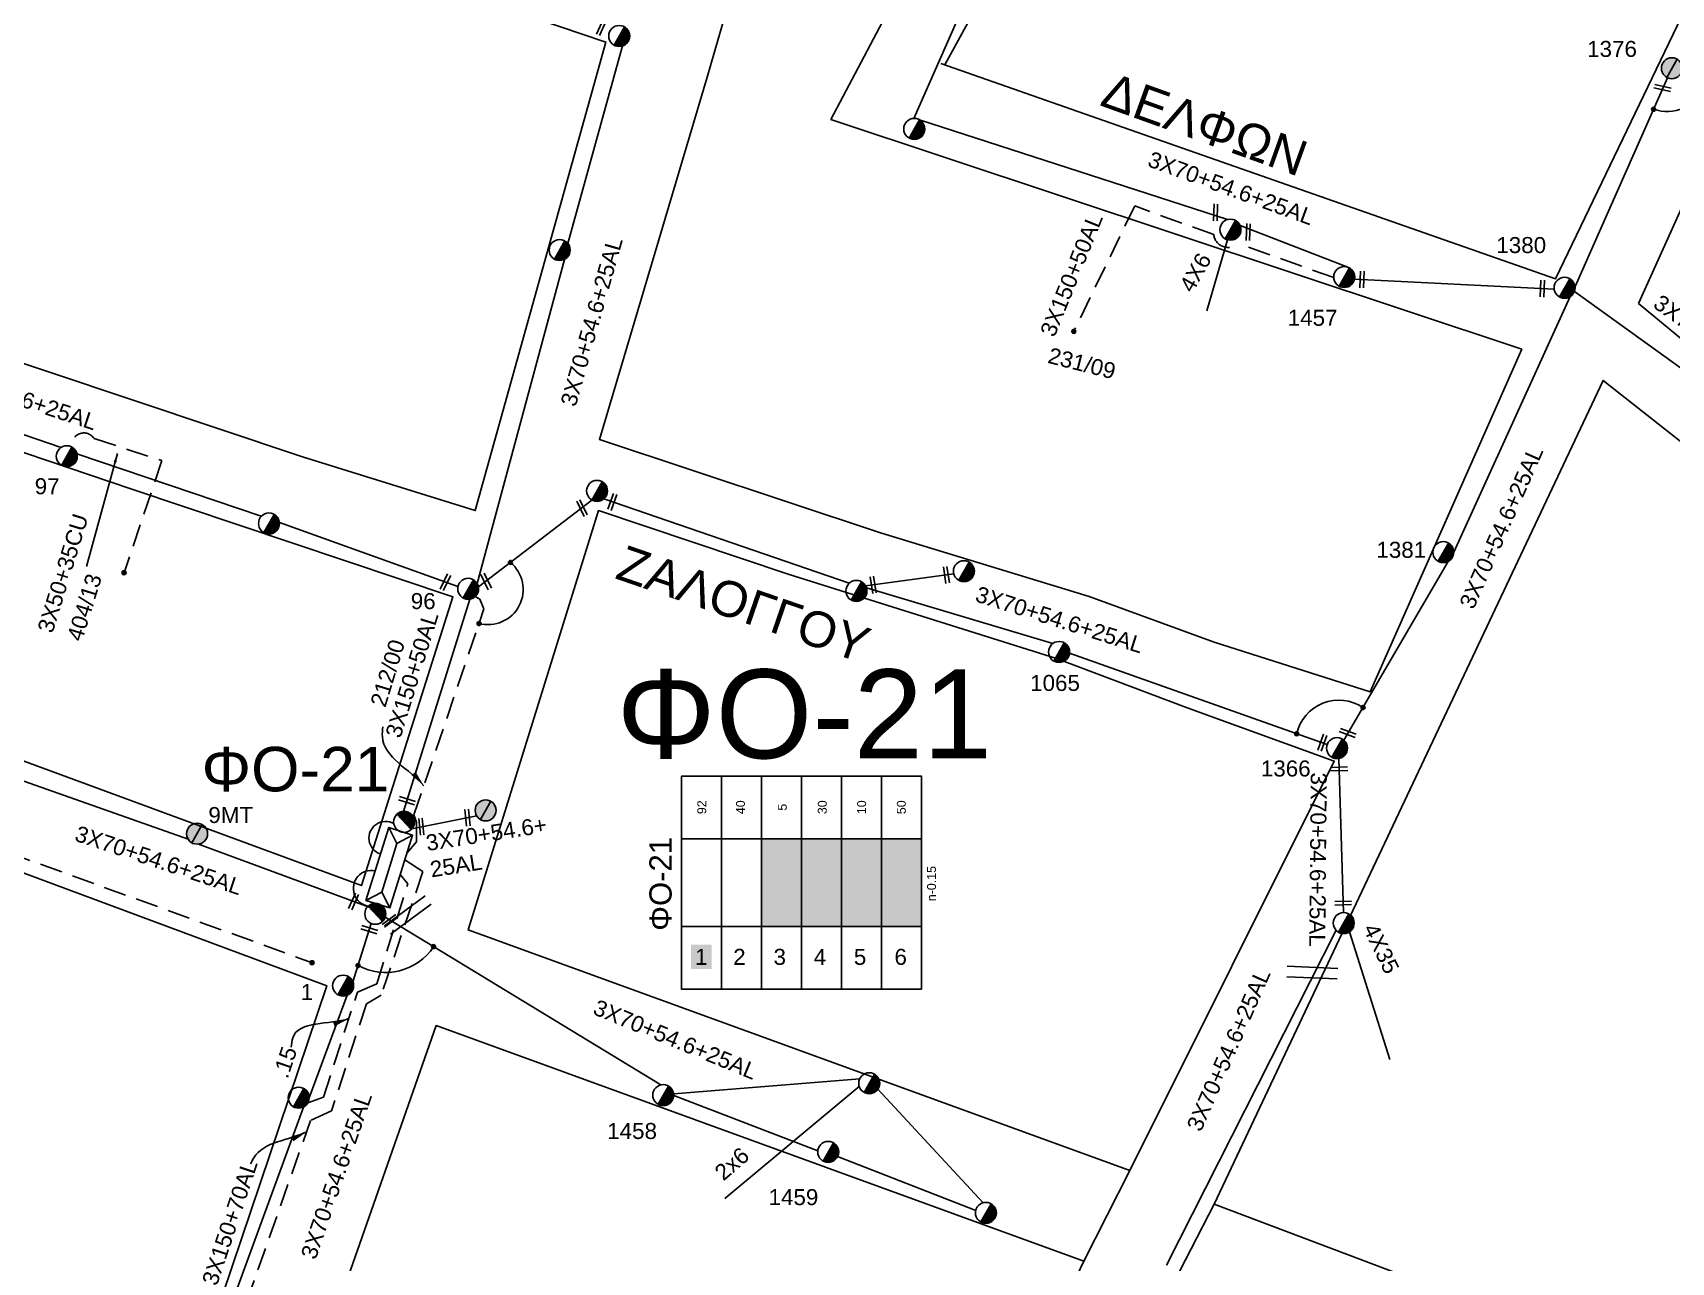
# Model space of a CAD drawing. Header units: millimetres. Extents: x 5016 to 7282, y 2879 to 3911.
# Drawn here: x 5852.1 to 6036.2, y 3365.6 to 3503.7 of the extents above; entities that cross this region are included whole.
import ezdxf
from ezdxf.enums import TextEntityAlignment as Align

# ---------------------------------------------------------------- set-up
doc = ezdxf.new("R2010")
doc.units = ezdxf.units.MM
doc.linetypes.add('DASHED', pattern=[19.05, 12.7, -6.35])
for name, color, linetype in [('Άγνωστα', 7, 'Continuous'), ('Ασφαλειοκιβώτια Χ.Τ 6 αναχωρήσεων', 7, 'Continuous'), ('Ασφαλειοκιβώτια Χ.Τ 9 αναχωρήσεων', 7, 'Continuous'), ('Γέφυρες Εναέριου Δικτύου', 7, 'Continuous'), ('Επιγραφές - Σχήματα', 7, 'Continuous'), ('Καλώδια ΧΤ   3x150+50AL', 7, 'DASHED'), ('Καλώδια ΧΤ   3x95+50CU', 7, 'DASHED'), ('Μηχανική τομή', 7, 'Continuous'), ('Στύλος Ξύλινος', 7, 'Continuous'), ('Στύλος Ξύλινος @ 1', 7, 'Continuous'), ('Στύλος ΦΜ', 7, 'Continuous'), ('Στύλος ΦΜ @ 1', 7, 'Continuous'), ('Συνδέσεις', 7, 'Continuous'), ('Συνεστραμμένα ΧΤ   3x70+54.6+25 AL', 7, 'SYN_LINE'), ('Τομή', 7, 'Continuous'), ('Υποσταθμός εναέριος 2 στύλων', 7, 'Continuous'), ('Υποσταθμός πόλεως', 7, 'Continuous'), ('Υπόβαθρο ΔΕΗ', 7, 'Continuous'), ('Υπόγεια Καλώδια Δικτύου ΧΤ   .15', 7, 'DASHED'), ('Υπόγεια καλώδια Δικτύου ΧΤ και Παρ. ΧΤ - 3X150+70 AL', 7, 'DASHED'), ('Υπόγεια καλώδια Παροχών ΧΤ   .15', 7, 'DASHED'), ('Υπόγεια καλώδια Παροχών ΧΤ   4x6', 7, 'DASHED')]:
    doc.layers.add(name, color=color, linetype=linetype)
doc.styles.get("Standard").update_dxf_attribs({"font": 'ARIAL.TTF'})
doc.linetypes.add('SYN_LINE', pattern='A,0.5,-0.0001,["/\\/\\/\\/",Standard,S=0.1,R=0,X=0,Y=-0.05],-0.25', length=0.7501)
doc.dimstyles.new('ISO-25', dxfattribs={"dimtxt": 2.5, "dimasz": 1.8, "dimexe": 1.25, "dimexo": 0.625, "dimtad": 1, "dimtxsty": 'Standard', "dimcen": 1.8, "dimadec": 0, "dimazin": 0, "dimtfac": 1, "dimtmove": 0, "dimatfit": 3, "dimfxl": 1.25, "dimarcsym": 0})

# ---------------------------------------------------------------- blocks, each defined once
blk = doc.blocks.new('ΥΠΑΡΧΩΝ ΤΣΙΜΕΝΤΕΝΙΟΣ ΣΤΥΛΟΣ')
at = {"layer": 'Στύλος ΦΜ'}
blk.add_hatch(color=7, dxfattribs=at).paths.add_polyline_path([(-1.29, -2.28, 0.574793), (2.62, 0, 0.268822), (1.3, 2.27)])
at = {"layer": 'Στύλος ΦΜ', "color": 7}
blk.add_line((-1.29, -2.28), (1.3, 2.27), dxfattribs=at)
blk.add_circle((0, 0), 2.62, dxfattribs=at)
at = {"layer": 'Στύλος ΦΜ', "flags": 4}
for tag, p in [('ΑΡΙΘΜΟΣ', (-4.68, 8.05)), ('ΤΥΠΟΣ', (-4.91, 3.03))]:
    blk.add_attdef(tag, p, '', height=4, dxfattribs=at)
blk = doc.blocks.new('ΥΠΑΡΧΩΝ ΞΥΛΙΝΟΣ ΣΤΥΛΟΣ')
at = {"layer": 'Στύλος Ξύλινος'}
h = blk.add_hatch(color=7, dxfattribs=at)
h.paths.add_polyline_path([(-2.62, 0, 0.270008), (-1.29, -2.28), (1.3, 2.27, 0.576266)])
h.paths.add_polyline_path([(-1.29, -2.28, 0.574793), (2.62, 0, 0.268822), (1.3, 2.27)])
at = {"layer": 'Στύλος Ξύλινος', "color": 7}
blk.add_line((-1.29, -2.28), (1.3, 2.27), dxfattribs=at)
blk.add_circle((0, 0), 2.62, dxfattribs=at)
at = {"layer": 'Στύλος Ξύλινος', "flags": 4}
for tag, p in [('ΑΡΙΘΜΟΣ', (-4.91, 8.6)), ('ΤΥΠΟΣ', (-4.85, 3.39))]:
    blk.add_attdef(tag, p, '', height=4, dxfattribs=at)
blk = doc.blocks.new('ΥΠΟΣΤΑΘΜΟΣ ΕΝΑΕΡΙΟΣ ΕΠΙ 2 ΣΤΥΛΩΝ')
at = {"layer": 'Υποσταθμός εναέριος 2 στύλων', "linetype": 'Continuous'}
for points in [[(-11.97, -2.11, 0.574793), (-8.45, -0.07, 0.268822), (-9.64, 1.98)], [(9.68, -2.15, 0.574793), (13.19, -0.1, 0.268822), (12.01, 1.95)]]:
    blk.add_hatch(color=256, dxfattribs=at).paths.add_polyline_path(points)
for p, q in [((-11.97, -2.11), (-9.64, 1.98)), ((9.68, -2.15), (12.01, 1.95))]:
    blk.add_line(p, q, dxfattribs=at)
for centre in [(-10.81, -0.07), (10.84, -0.1)]:
    blk.add_circle(centre, 2.36, dxfattribs=at)
at = {"layer": 'Υποσταθμός πόλεως', "linetype": 'Continuous', "ltscale": 40}
blk.add_lwpolyline([(-8.57, 2.82), (8.57, 2.82), (8.57, -2.82), (-8.57, -2.82)], close=True, dxfattribs=at)
for points in [[(-5.75, 0), (-8.57, 2.82)], [(-8.57, -2.82), (-5.75, 0)], [(-5.75, 0), (5.75, 0)], [(5.75, 0), (8.57, 2.82)], [(8.57, -2.82), (5.75, 0)]]:
    blk.add_lwpolyline(points, dxfattribs=at)
at = {"layer": 'Υποσταθμός εναέριος 2 στύλων', "ltscale": 40, "flags": 1}
for tag, p in [('ΜΕΤΑΣΧΗΜΑΤΙΣΜΟΣ', (14.09, 2.51)), ('ΙΣΧΥΣ', (14.07, -0.28)), ('ΑΡΙΘΜΟΣ', (14.19, -3))]:
    blk.add_attdef(tag, p, '', height=1.8, dxfattribs=at)
blk = doc.blocks.new('ΑΣΦΑΛΕΙΟΚΙΒΩΤΙΟ ΥΠΟΣΤΑΘΜΟΥ 6 ΑΝΑΧΩΡΗΣΕΩΝ')
at = {"layer": 'Ασφαλειοκιβώτια Χ.Τ 6 αναχωρήσεων', "ltscale": 40}
for p, q in [((-23.91, 27), (23.91, 27)), ((-9.83, 27), (-9.83, -27)), ((9.83, 27), (9.83, -27)), ((-23.91, 18), (23.91, 18)), ((-23.91, 9), (23.91, 9)), ((-23.91, 0), (23.91, 0)), ((-23.91, -9), (23.91, -9)), ((-23.91, -18), (23.91, -18))]:
    blk.add_line(p, q, dxfattribs=at)
at = {"layer": 'Ασφαλειοκιβώτια Χ.Τ 6 αναχωρήσεων'}
blk.add_lwpolyline([(-23.91, -27), (23.91, -27), (23.91, 27), (-23.91, 27)], close=True, dxfattribs=at)
for s, p in [('1', (-18.47, 23.92)), ('2', (-18.47, 15.35)), ('3', (-18.47, 6.28)), ('4', (-18.47, -2.75)), ('5', (-18.47, -11.76)), ('6', (-18.47, -20.89))]:
    blk.add_text(s, height=3.6, rotation=270, dxfattribs=at).set_placement(p)
at = {"layer": 'Ασφαλειοκιβώτια Χ.Τ 6 αναχωρήσεων', "ltscale": 40}
for tag, height, p in [('ΟΝΟΜΑ', 5, (-0.27, 31.68)), ('ΚΕΙΜΕΝΟ 1', 2, (16.95, 22.41)), ('ΚΕΙΜΕΝΟ 2', 2, (16.95, 13.71)), ('ΚΕΙΜΕΝΟ 3', 2, (16.95, 4.31)), ('ΚΕΙΜΕΝΟ 4', 2, (16.95, -4.67)), ('ΚΕΙΜΕΝΟ 5', 2, (16.95, -13.51)), ('ΚΕΙΜΕΝΟ 6', 2, (16.95, -22.43)), ('ΣΧ', 2, (-0.21, -29.21))]:
    blk.add_attdef(tag, text='', height=height, dxfattribs=at).set_placement(p, align=Align.MIDDLE_CENTER)
blk = doc.blocks.new('ΜΗΧΑΝΙΚΗ ΤΟΜΗ')
at = {"layer": 'Μηχανική τομή', "ltscale": 40}
for p, q in [((-1.89, 0.78), (1.89, 0.78)), ((1.89, 0), (-1.89, 0))]:
    blk.add_line(p, q, dxfattribs=at)
blk = doc.blocks.new('ΤΟΜΗ')
at = {"layer": 'Τομή', "ltscale": 40}
for p, q in [((-5.68, 0), (5.68, 0)), ((5.68, -2.33), (-5.68, -2.33))]:
    blk.add_line(p, q, dxfattribs=at)
blk = doc.blocks.new('_ΣΥΝΔΕΣΗ')
at = {"layer": 'Συνδέσεις', "linetype": 'SYN_LINE', "ltscale": 40}
blk.add_hatch(color=256, dxfattribs=at).paths.add_polyline_path([(0.5, -0.01, 1), (-0.5, -0.01, 1)])
at = {"layer": 'Συνδέσεις'}
blk.add_circle((0, -0.01), 0.5, dxfattribs=at)

msp = doc.modelspace()

# ---------------------------------------------------------------- hatches: boundary and pattern name
at = {"layer": 'Ασφαλειοκιβώτια Χ.Τ 9 αναχωρήσεων', "lineweight": -3}
for color, points in [(30, [(5933.98, 3403.31), (5938.48, 3403.31), (5938.48, 3413.14), (5933.98, 3413.14)]), (6, [(5938.48, 3403.31), (5942.98, 3403.31), (5942.98, 3413.14), (5938.48, 3413.14)]), (1, [(5942.98, 3403.31), (5947.48, 3403.31), (5947.48, 3413.14), (5942.98, 3413.14)]), (85, [(5947.48, 3403.31), (5951.98, 3403.31), (5951.98, 3413.14), (5947.48, 3413.14)]), (5, [(5926.07, 3398.54), (5928.37, 3398.54), (5928.37, 3401.25), (5926.07, 3401.25)])]:
    msp.add_hatch(color=color, dxfattribs=at).paths.add_polyline_path(points)

# ---------------------------------------------------------------- linework, layer by layer
at = {"layer": 'Άγνωστα', "color": 30, "linetype": 'SYN_LINE', "lineweight": -3, "ltscale": 20}
msp.add_lwpolyline([(6000.04, 3402.7), (6004.59, 3388.35)], dxfattribs=at)
at = {"layer": 'Άγνωστα', "color": 5, "linetype": 'SYN_LINE', "lineweight": -3, "ltscale": 20}
msp.add_lwpolyline([(5944.97, 3385.33), (5929.88, 3372.74)], dxfattribs=at)
at = {"layer": 'Γέφυρες Εναέριου Δικτύου', "lineweight": -3}
for centre, radius, start, end in [((6035.73, 3499.52), 4.64, 250.8961, 59.0517), ((5903.26, 3441.17), 3.95, 255.1103, 50.468), ((5998.86, 3423.86), 4.87, 56.277, 166.9814), ((5891.74, 3404.62), 6.48, 241.6503, 326.5534)]:
    msp.add_arc(centre, radius, start, end, dxfattribs=at)
at = {"layer": 'Καλώδια ΧΤ   3x150+50AL', "color": 30, "lineweight": -3, "ltscale": 0.2}
msp.add_lwpolyline([(5998.28, 3476.21), (5987.53, 3480.06, -0.623081), (5984.79, 3481.04), (5975.92, 3484.26), (5969.13, 3470.29)], format="xyb", dxfattribs=at)
msp.add_lwpolyline([(5894.15, 3411.54), (5895.23, 3412.82), (5895.22, 3415.02), (5894.94, 3415.85), (5902.8, 3438.98), (5902.33, 3440.08), (5901.83, 3440.38)], dxfattribs=at)
at = {"layer": 'Καλώδια ΧΤ   3x95+50CU', "color": 85, "lineweight": -3, "ltscale": 0.2}
msp.add_lwpolyline([(5856.51, 3457.16, -0.815709), (5859.01, 3458.13), (5866.62, 3455.66), (5862.37, 3443.05)], format="xyb", dxfattribs=at)
at = {"layer": 'Συνεστραμμένα ΧΤ   3x70+54.6+25 AL', "color": 30, "lineweight": -3, "ltscale": 20}
for points in [[(5964.79, 3525.09), (5951.09, 3494.09)], [(6025.39, 3475.22), (6035.77, 3498.67)], [(5951.73, 3493.94), (5986.35, 3482.73)], [(6000.61, 3476.04), (6023.05, 3474.91)], [(6011.77, 3445.37), (6024.86, 3474.08)], [(6025.32, 3474.64), (6051.27, 3455.97)], [(5914.93, 3451.22), (5902.19, 3441.47)], [(5943.84, 3441.88), (5916.26, 3451.34)], [(5999.42, 3424.23), (6011.14, 3444.33)], [(5966.71, 3435.09), (5945.77, 3441.35)], [(5997.54, 3423.75), (5968.59, 3434.01)], [(5999.38, 3404.87), (5998.87, 3422.19)]]:
    msp.add_lwpolyline(points, dxfattribs=at)
at = {"layer": 'Συνεστραμμένα ΧΤ   3x70+54.6+25 AL', "color": 85, "lineweight": -3, "ltscale": 20}
for points in [[(5912.24, 3480.04), (5918.37, 3502.24)], [(5902.04, 3441.85), (5911.84, 3478.25)], [(5832.08, 3465.07), (5855.3, 3457.14)], [(5857.08, 3456.41), (5877.79, 3449.4)], [(5879.82, 3448.71), (5899.88, 3441.5)], [(5893.77, 3416.24), (5901.2, 3440.08)]]:
    msp.add_lwpolyline(points, dxfattribs=at)
at = {"layer": 'Συνεστραμμένα ΧΤ   3x70+54.6+25 AL', "color": 30, "lineweight": -3, "ltscale": 10}
for points in [[(5987.76, 3482.06), (5999.85, 3477.39)], [(5945.68, 3441.58), (5955.6, 3442.92)]]:
    msp.add_lwpolyline(points, dxfattribs=at)
at = {"layer": 'Συνεστραμμένα ΧΤ   3x70+54.6+25 AL', "color": 1, "lineweight": -3, "ltscale": 20}
for points in [[(5869.57, 3413.12), (5845.45, 3421.61)], [(5889.89, 3405.49), (5870.72, 3412.57)]]:
    msp.add_lwpolyline(points, dxfattribs=at)
at = {"layer": 'Συνεστραμμένα ΧΤ   3x70+54.6+25 AL', "color": 85, "lineweight": -3, "ltscale": 5}
msp.add_lwpolyline([(5894.71, 3414.29), (5901.99, 3415.73)], dxfattribs=at)
at = {"layer": 'Συνεστραμμένα ΧΤ   3x70+54.6+25 AL', "color": 5, "lineweight": -3, "ltscale": 20}
for points in [[(5891.71, 3404.36), (5922.68, 3385.5)], [(5883.17, 3384.07), (5887.44, 3395.58)], [(5945.02, 3386.19), (5924.12, 3384.51)], [(5924.13, 3384.33), (5940.3, 3378.11)], [(5958.9, 3372.27), (5947.06, 3385.02)], [(5871.14, 3351.88), (5882.52, 3383.01)], [(5942.52, 3377.45), (5958.05, 3371.38)]]:
    msp.add_lwpolyline(points, dxfattribs=at)
at = {"layer": 'Συνεστραμμένα ΧΤ   3x70+54.6+25 AL', "color": 5, "lineweight": -3, "ltscale": 5}
msp.add_lwpolyline([(5888.08, 3397.07), (5890.13, 3403.65)], dxfattribs=at)
at = {"layer": 'Συνεστραμμένα ΧΤ   3x70+54.6+25 AL', "color": 62, "lineweight": -3, "ltscale": 20}
msp.add_lwpolyline([(5979.5, 3365.24), (5998.54, 3402.88)], dxfattribs=at)
at = {"layer": 'Συνεστραμμένα ΧΤ   3x70+54.6+25 AL', "color": 85, "lineweight": -3, "ltscale": 20}
msp.add_arc((5891.75, 3413.24), 1.87, 60.6607, 252.1912, dxfattribs=at)
at = {"layer": 'Συνεστραμμένα ΧΤ   3x70+54.6+25 AL', "color": 1, "lineweight": -3, "ltscale": 20}
msp.add_arc((5890.15, 3407.59), 2.02, 77.5743, 259.681, dxfattribs=at)
at = {"layer": 'Υπόβαθρο ΔΕΗ', "lineweight": -3}
msp.add_line((6032.53, 3473.31), (6092.62, 3423.59), dxfattribs=at)
for points in [[(5941.78, 3493.98), (5990.66, 3586.42), (5967.8, 3600.97)], [(5954.13, 3500.28), (6023.2, 3476.08), (6037.34, 3505.51), (6055.77, 3544.68), (5999.06, 3581.44), (5954.59, 3500.12)], [(5711.7, 3471.64), (5779.76, 3447.33), (5809.83, 3436.53), (5841.75, 3425.32), (5889.03, 3407.91), (5899.31, 3440.36), (5863.14, 3452.49), (5827.69, 3464.48), (5783.55, 3479.35), (5771.33, 3483.5), (5773.94, 3491.91), (5810.61, 3480.05), (5844.23, 3468.83), (5882.41, 3456.08), (5901.82, 3450.04), (5916.5, 3502.67), (5916.5, 3502.67), (5827.67, 3532.74), (5800.11, 3541.77), (5772.39, 3552.18), (5745.34, 3563.55), (5727.99, 3569.6)], [(5939, 3537.21), (5927.87, 3498.75), (5915.78, 3458.04), (5947.36, 3447.53), (5970.79, 3440.37), (5984.85, 3435.24), (6002.39, 3429.69), (6019.4, 3468.17), (5941.78, 3493.98)], [(6032.53, 3473.31), (6032.53, 3473.31), (6047.07, 3505.51)], [(6035.72, 3244.7), (6012.77, 3254.44), (6002.13, 3258.85), (6002.13, 3258.85), (5969.53, 3272.49), (5943.2, 3283.71), (5979.67, 3362.06), (5984.84, 3372.09), (6028.57, 3464.67), (6028.57, 3464.67), (6088.96, 3417.06), (6088.96, 3417.06), (6050.46, 3347.3), (5984.84, 3372.09)], [(5950.91, 3325.14), (5970.22, 3365.7), (5975.37, 3375.89), (5998.33, 3421.87), (5981.91, 3427.82), (5967.14, 3433.4), (5936.99, 3442.91), (5915.69, 3450.03), (5901.02, 3402.92), (5901.02, 3402.92)], [(5975.37, 3375.89), (5901.02, 3402.92)], [(5897.43, 3392.18), (5897.43, 3392.18), (5884.17, 3354.33), (5900.94, 3348.73), (5914.9, 3343.35), (5927.18, 3338.21), (5939.14, 3332.34), (5950.91, 3325.14)], [(5897.43, 3392.18), (5970.22, 3365.7)]]:
    msp.add_lwpolyline(points, dxfattribs=at)
msp.add_lwpolyline([(5821.7, 3420.22), (5885.14, 3396.65), (5858.52, 3317.68), (5796.23, 3342.01), (5741.81, 3361.44), (5708.74, 3373.51), (5682.71, 3381.79), (5657.3, 3388.73), (5639.81, 3392.87), (5634.14, 3394.22), (5640.18, 3424.11), (5645.03, 3456.49), (5647.05, 3483.13), (5660.26, 3478.47), (5703.58, 3462.34), (5759.79, 3442.54)], close=True, dxfattribs=at)
at = {"layer": 'Υπόγεια Καλώδια Δικτύου ΧΤ   .15', "color": 5, "lineweight": -3, "ltscale": 0.2}
msp.add_lwpolyline([(5883.02, 3383.51), (5884.77, 3384.13), (5888.58, 3395.92), (5890.75, 3396.88), (5894.24, 3408.09), (5893.4, 3409.13)], dxfattribs=at)
at = {"layer": 'Υπόγεια καλώδια Δικτύου ΧΤ και Παρ. ΧΤ - 3X150+70 AL', "color": 6, "lineweight": -3, "ltscale": 0.2}
msp.add_lwpolyline([(5893.92, 3410.8), (5895.95, 3409.5), (5891.26, 3395.59), (5889.6, 3394.63), (5885.69, 3382.6), (5883.33, 3381.5), (5872.77, 3351.68), (5872.17, 3351.06)], dxfattribs=at)
at = {"layer": 'Υπόγεια καλώδια Παροχών ΧΤ   .15', "color": 27, "lineweight": -3, "ltscale": 0.2}
msp.add_lwpolyline([(5642.5, 3453.91), (5643.94, 3469.67), (5645.1, 3470.8), (5646.24, 3484.27), (5651.65, 3482.35), (5738.92, 3451.25), (5803.83, 3427.86), (5845.82, 3412.9), (5883.49, 3399.24)], dxfattribs=at)
at = {"layer": 'Υπόγεια καλώδια Παροχών ΧΤ   4x6', "color": 30, "linetype": 'SYN_LINE', "lineweight": -3, "ltscale": 10}
msp.add_line((5986.67, 3481.6), (5984.04, 3472.49), dxfattribs=at)

# ---------------------------------------------------------------- block references
at = {"layer": 'Ασφαλειοκιβώτια Χ.Τ 9 αναχωρήσεων', "lineweight": -3, "xscale": 0.5, "yscale": 0.5, "zscale": 0.5, "rotation": 90}
msp.add_blockref('ΑΣΦΑΛΕΙΟΚΙΒΩΤΙΟ ΥΠΟΣΤΑΘΜΟΥ 6 ΑΝΑΧΩΡΗΣΕΩΝ', (5938.48, 3408.23), dxfattribs=at).add_auto_attribs({'ΟΝΟΜΑ': 'ΦΟ-21', 'ΣΧ': 'n-0.15', 'ΚΕΙΜΕΝΟ 2': '40', 'ΚΕΙΜΕΝΟ 1': '92', 'ΚΕΙΜΕΝΟ 3': '5', 'ΚΕΙΜΕΝΟ 4': '30', 'ΚΕΙΜΕΝΟ 5': '10', 'ΚΕΙΜΕΝΟ 6': '50'})
at = {"layer": 'Μηχανική τομή', "lineweight": -3}
for p, xscale, yscale, zscale, rotation in [((5916.19, 3504.28), 0.4999999999996368, 0.4999999999996368, 0.4999999999996368, 65.60803442260347), ((6035.18, 3497.33), 0.499999999999676, 0.499999999999676, 0.499999999999676, 347.3040600040018), ((5984.81, 3483.54), 0.4999999999997818, 0.4999999999997818, 0.4999999999997818, 268.0697702389218), ((5988.47, 3481.33), 0.4999999999997818, 0.4999999999997818, 0.4999999999997818, 268.0697702389218), ((6001.26, 3476.01), 0.4999999999997818, 0.4999999999997818, 0.4999999999997818, 268.0697702389218), ((6021.52, 3474.99), 0.4999999999997818, 0.4999999999997818, 0.4999999999997818, 268.0697702389218), ((5917.04, 3451.07), 0.4999999999998099, 0.4999999999998099, 0.4999999999998099, 250.6764047656503), ((5913.64, 3450.23), 0.4999999999998576, 0.4999999999998576, 0.4999999999998576, 295.9577938052101), ((5898.3, 3442.07), 0.4999999999999431, 0.4999999999999431, 0.4999999999999431, 243.7711648505813), ((5902.88, 3442), 0.4999999999998576, 0.4999999999998576, 0.4999999999998576, 295.9577938052101), ((5946.34, 3441.67), 0.4999999999997881, 0.4999999999997881, 0.4999999999997881, 278.5359087354307), ((5954.57, 3442.78), 0.4999999999997881, 0.4999999999997881, 0.4999999999997881, 278.5359087354307), ((5996.81, 3424.01), 0.4999999999998099, 0.4999999999998099, 0.4999999999998099, 250.6764047656503), ((5999.79, 3424.88), 0.4999999999995655, 0.4999999999995655, 0.4999999999995655, 340.1569660259348), ((5998.91, 3420.81), 0.4999999999998805, 0.4999999999998805, 0.4999999999998805, 1.916778554577093), ((5894.21, 3417.63), 0.4999999999997242, 0.4999999999997242, 0.4999999999997242, 163.6064413830408), ((5895.96, 3414.53), 0.4999999999995479, 0.4999999999995479, 0.4999999999995479, 95.52438479010337), ((5901.15, 3415.56), 0.4999999999995479, 0.4999999999995479, 0.4999999999995479, 95.52438479010337), ((5887.98, 3406.19), 0.4999999999999971, 0.4999999999999971, 0.4999999999999971, 246.3554356370784), ((5999.35, 3405.74), 0.4999999999998805, 0.4999999999998805, 0.4999999999998805, 1.916778554577093), ((5892.14, 3404.1), 0.4999999999997637, 0.4999999999997637, 0.4999999999997637, 216.5117343321486), ((5889.98, 3403.14), 0.4999999999997242, 0.4999999999997242, 0.4999999999997242, 163.6064413830408)]:
    msp.add_blockref('ΜΗΧΑΝΙΚΗ ΤΟΜΗ', p, dxfattribs=dict(at, xscale=xscale, yscale=yscale, zscale=zscale, rotation=rotation))
at = {"layer": 'Στύλος Ξύλινος @ 1', "lineweight": -3, "ltscale": 40}
ref = msp.add_blockref('ΥΠΑΡΧΩΝ ΞΥΛΙΝΟΣ ΣΤΥΛΟΣ', (6036.27, 3499.74), dxfattribs=dict(at, xscale=0.4499999999998181, yscale=0.4499999999998181, zscale=0.4499999999998181))
ref.add_attrib('ΤΥΠΟΣ', '1376', (6026.75, 3501.01), dxfattribs={"layer": 'Στύλος Ξύλινος', "height": 1.8, "flags": 4})
ref = msp.add_blockref('ΥΠΑΡΧΩΝ ΞΥΛΙΝΟΣ ΣΤΥΛΟΣ', (5870.57, 3413.73), dxfattribs=dict(at, xscale=0.4499999999998181, yscale=0.4499999999998181, zscale=0.4499999999998181))
ref.add_attrib('ΤΥΠΟΣ', '9MT', (5871.84, 3414.93), dxfattribs={"layer": 'Στύλος Ξύλινος', "height": 1.8, "flags": 4})
at = {"layer": 'Στύλος Ξύλινος @ 1', "lineweight": -3, "ltscale": 40, "xscale": 0.4499999999998181, "yscale": 0.4499999999998181, "zscale": 0.4499999999998181}
msp.add_blockref('ΥΠΑΡΧΩΝ ΞΥΛΙΝΟΣ ΣΤΥΛΟΣ', (5902.99, 3416.35), dxfattribs=at)
at = {"layer": 'Στύλος ΦΜ @ 1', "lineweight": -3, "ltscale": 40, "xscale": 0.4499999999998181, "yscale": 0.4499999999998181, "zscale": 0.4499999999998181}
for p in [(5918, 3503.36), (5951.15, 3492.92), (5986.67, 3481.6), (5911.31, 3479.31), (5915.51, 3452.25), (5878.65, 3448.59), (5956.73, 3443.23), (5944.65, 3441.01), (5999.4, 3403.69), (5946.09, 3385.69), (5881.99, 3384.07), (5959.2, 3371.13)]:
    msp.add_blockref('ΥΠΑΡΧΩΝ ΤΣΙΜΕΝΤΕΝΙΟΣ ΣΤΥΛΟΣ', p, dxfattribs=at)
at = {"layer": 'Στύλος ΦΜ @ 1', "lineweight": -3, "ltscale": 40}
ref = msp.add_blockref('ΥΠΑΡΧΩΝ ΤΣΙΜΕΝΤΕΝΙΟΣ ΣΤΥΛΟΣ', (6024.22, 3475.07), dxfattribs=dict(at, xscale=0.4499999999998181, yscale=0.4499999999998181, zscale=0.4499999999998181))
ref.add_attrib('ΤΥΠΟΣ', '1380', (6016.55, 3478.97), dxfattribs={"layer": 'Στύλος ΦΜ', "height": 1.8, "flags": 4})
ref = msp.add_blockref('ΥΠΑΡΧΩΝ ΤΣΙΜΕΝΤΕΝΙΟΣ ΣΤΥΛΟΣ', (5999.46, 3476.28), dxfattribs=dict(at, xscale=0.4499999999998181, yscale=0.4499999999998181, zscale=0.4499999999998181))
ref.add_attrib('ΤΥΠΟΣ', '1457', (5993.11, 3470.8), dxfattribs={"layer": 'Στύλος ΦΜ', "height": 1.8, "flags": 4})
ref = msp.add_blockref('ΥΠΑΡΧΩΝ ΤΣΙΜΕΝΤΕΝΙΟΣ ΣΤΥΛΟΣ', (5855.93, 3456.14), dxfattribs=dict(at, xscale=0.4499999999998181, yscale=0.4499999999998181, zscale=0.4499999999998181))
ref.add_attrib('ΤΥΠΟΣ', '97', (5852.33, 3451.87), dxfattribs={"layer": 'Στύλος ΦΜ', "height": 1.8, "flags": 4})
ref = msp.add_blockref('ΥΠΑΡΧΩΝ ΤΣΙΜΕΝΤΕΝΙΟΣ ΣΤΥΛΟΣ', (6010.59, 3445.37), dxfattribs=dict(at, xscale=0.4499999999998181, yscale=0.4499999999998181, zscale=0.4499999999998181))
ref.add_attrib('ΤΥΠΟΣ', '1381', (6003.07, 3444.73), dxfattribs={"layer": 'Στύλος ΦΜ', "height": 1.8, "flags": 4})
ref = msp.add_blockref('ΥΠΑΡΧΩΝ ΤΣΙΜΕΝΤΕΝΙΟΣ ΣΤΥΛΟΣ', (5901.03, 3441.25), dxfattribs=dict(at, xscale=0.4499999999998181, yscale=0.4499999999998181, zscale=0.4499999999998181))
ref.add_attrib('ΤΥΠΟΣ', '96', (5894.58, 3438.97), dxfattribs={"layer": 'Στύλος ΦΜ', "height": 1.8, "flags": 4})
ref = msp.add_blockref('ΥΠΑΡΧΩΝ ΤΣΙΜΕΝΤΕΝΙΟΣ ΣΤΥΛΟΣ', (5967.42, 3434.15), dxfattribs=dict(at, xscale=0.4499999999998181, yscale=0.4499999999998181, zscale=0.4499999999998181))
ref.add_attrib('ΤΥΠΟΣ', '1065', (5964.17, 3429.77), dxfattribs={"layer": 'Στύλος ΦΜ', "height": 1.8, "flags": 4})
ref = msp.add_blockref('ΥΠΑΡΧΩΝ ΤΣΙΜΕΝΤΕΝΙΟΣ ΣΤΥΛΟΣ', (5998.65, 3423.35), dxfattribs=dict(at, xscale=0.4499999999998181, yscale=0.4499999999998181, zscale=0.4499999999998181))
ref.add_attrib('ΤΥΠΟΣ', '1366', (5990.09, 3420.16), dxfattribs={"layer": 'Στύλος ΦΜ', "height": 1.8, "flags": 4})
ref = msp.add_blockref('ΥΠΑΡΧΩΝ ΤΣΙΜΕΝΤΕΝΙΟΣ ΣΤΥΛΟΣ', (5886.98, 3396.66), dxfattribs=dict(at, xscale=0.4499999999998181, yscale=0.4499999999998181, zscale=0.4499999999998181))
ref.add_attrib('ΤΥΠΟΣ', '1', (5882.22, 3395.04), dxfattribs={"layer": 'Στύλος ΦΜ', "height": 1.8, "flags": 4})
ref = msp.add_blockref('ΥΠΑΡΧΩΝ ΤΣΙΜΕΝΤΕΝΙΟΣ ΣΤΥΛΟΣ', (5922.95, 3384.36), dxfattribs=dict(at, xscale=0.4499999999998181, yscale=0.4499999999998181, zscale=0.4499999999998181))
ref.add_attrib('ΤΥΠΟΣ', '1458', (5916.65, 3379.43), dxfattribs={"layer": 'Στύλος ΦΜ', "height": 1.8, "flags": 4})
ref = msp.add_blockref('ΥΠΑΡΧΩΝ ΤΣΙΜΕΝΤΕΝΙΟΣ ΣΤΥΛΟΣ', (5941.48, 3377.98), dxfattribs=dict(at, xscale=0.4499999999998181, yscale=0.4499999999998181, zscale=0.4499999999998181))
ref.add_attrib('ΤΥΠΟΣ', '1459', (5934.78, 3372), dxfattribs={"layer": 'Στύλος ΦΜ', "height": 1.8, "flags": 4})
at = {"layer": 'Συνδέσεις', "lineweight": -3, "xscale": 0.4499999999998181, "yscale": 0.4499999999998181, "zscale": 0.4499999999998181}
for p in [(6034.21, 3495.13), (5969.07, 3470.17), (5905.78, 3444.21), (5862.37, 3443.06), (5902.25, 3437.35), (6001.57, 3427.91), (5994.12, 3424.96), (5897.14, 3401.05), (5883.49, 3399.24), (5888.66, 3398.92)]:
    msp.add_blockref('_ΣΥΝΔΕΣΗ', p, dxfattribs=at)
at = {"layer": 'Τομή', "lineweight": -3}
for p, xscale, yscale, zscale, rotation in [((5894.6, 3404.14), 0.4999999999996471, 0.4999999999996471, 0.4999999999996471, 216.4776331616725), ((5995.84, 3397.54), 0.4999999999996933, 0.4999999999996933, 0.4999999999996933, 177.4596657446398)]:
    msp.add_blockref('ΤΟΜΗ', p, dxfattribs=dict(at, xscale=xscale, yscale=yscale, zscale=zscale, rotation=rotation))
at = {"layer": 'Υποσταθμός εναέριος 2 στύλων', "lineweight": -3, "xscale": 0.4999999999999845, "yscale": 0.4999999999999845, "zscale": 0.4999999999999845, "rotation": 72.69464244020196}
msp.add_blockref('ΥΠΟΣΤΑΘΜΟΣ ΕΝΑΕΡΙΟΣ ΕΠΙ 2 ΣΤΥΛΩΝ', (5892.17, 3409.9), dxfattribs=at)

# ---------------------------------------------------------------- texts
at = {"layer": 'Επιγραφές - Σχήματα', "color": 7, "lineweight": -3, "attachment_point": 1}
for s, insert, char_height, width, rotation in [('ΔΕΛΦΩΝ', (5973.24, 3499.37), 4, 29.8723, 340.2236), ('231/09', (5966.48, 3468.4), 1.8, 168.3718, 345.8452), ('ΖΑΛΟΓΓΟΥ', (5918.7, 3446.24), 4, 168.3718, 341.0124), ('212/00', (5890, 3428.36), 1.8, 168.3718, 73.0748), ('4X35', (6003.15, 3403.86), 1.8, 168.3718, 296.0142), ('2x6', (5928.53, 3376.01), 1.8, 168.3718, 40.8104)]:
    msp.add_mtext(s, dxfattribs=dict(at, insert=insert, char_height=char_height, width=width, rotation=rotation))
at = {"layer": 'Επιγραφές - Σχήματα', "color": 7, "lineweight": -3, "width": 168.3718, "attachment_point": 1}
for insert, char_height in [((5917.69, 3432.2), 10), ((5871.07, 3423.49), 5)]:
    msp.add_mtext('ΦΟ-21', dxfattribs=dict(at, insert=insert, char_height=char_height))
at = {"layer": 'Καλώδια ΧΤ   3x150+50AL', "color": 7, "lineweight": -3, "char_height": 1.8, "attachment_point": 1}
for s, insert, width, rotation in [('3X150+50AL', (5965.23, 3470.1), 168.3718, 67.9483), ('4X6', (5980.84, 3475.29), 16.3283, 60.5601), ('3X50+35CU', (5852.6, 3436.69), 168.3718, 72.8144), ('404/13', (5855.91, 3435.76), 168.3718, 72.8144), ('3X150+50AL', (5891.69, 3424.89), 168.3718, 72.8144)]:
    msp.add_mtext(s, dxfattribs=dict(at, insert=insert, width=width, rotation=rotation))
at = {"layer": 'Συνεστραμμένα ΧΤ   3x70+54.6+25 AL', "color": 7, "lineweight": -3, "char_height": 1.8, "width": 168.3718, "attachment_point": 1}
for s, insert, rotation in [('3X70+54.6+25AL', (5977.86, 3490.46), 339.9707), ('3X70+54.6+25AL', (5911.37, 3462.1), 74.2334), ('3X70+54.6+25AL', (6035.09, 3474.43), 324.2284), ('3X70+54.6+25AL', (5840.91, 3466.85), 341.8341), ('3X70+54.6+25AL', (6012.33, 3439.56), 66.2141), ('3X70+54.6+25AL', (5958.42, 3441.59), 342.459), ('3X70+54.6+25AL', (5997.5, 3420.6), 269.5002), ('3X70+54.6+\\P25AL', (5896.16, 3413.56), 8.896), ('3X70+54.6+25AL', (5857.26, 3414.69), 341.5928), ('3X70+54.6+25AL', (5981.69, 3380.86), 66.2141), ('3X70+54.6+25AL', (5915.61, 3395.17), 337.6121), ('3X70+54.6+25AL', (5882.18, 3366.36), 70.9829)]:
    msp.add_mtext(s, dxfattribs=dict(at, insert=insert, rotation=rotation))
at = {"layer": 'Υπόγεια Καλώδια Δικτύου ΧΤ   .15', "color": 7, "lineweight": -3, "insert": (5879.03, 3386.68), "char_height": 1.8, "width": 168.3718, "attachment_point": 1, "rotation": 71.5568}
msp.add_mtext('.15', dxfattribs=at)
at = {"layer": 'Υπόγεια καλώδια Δικτύου ΧΤ και Παρ. ΧΤ - 3X150+70 AL', "color": 7, "lineweight": -3, "insert": (5871.08, 3363.41), "char_height": 1.8, "width": 168.3718, "attachment_point": 1, "rotation": 71.5569}
msp.add_mtext('3X150+70AL', dxfattribs=at)

# ---------------------------------------------------------------- leaders
at = {"layer": 'Επιγραφές - Σχήματα', "lineweight": -3, "ltscale": 40}
msp.add_leader([(5861.62, 3456.44), (5858.16, 3443.76)], dimstyle='ISO-25', override={"dimasz": 1, "dimtad": 0}, dxfattribs=at)
at = {"layer": 'Επιγραφές - Σχήματα', "lineweight": -3, "path_type": 1}
for points in [[(5896.05, 3419.12), (5891.39, 3424.63), (5891.43, 3425.75)], [(5887.62, 3392.95), (5881.32, 3390.78), (5881.14, 3389.75)], [(5882.89, 3380.24), (5876.94, 3377.31), (5876.59, 3376.65)]]:
    msp.add_leader(points, dimstyle='ISO-25', override={"dimgap": 0.625, "dimtad": 0}, dxfattribs=at)

doc.saveas('drawing.dxf')
